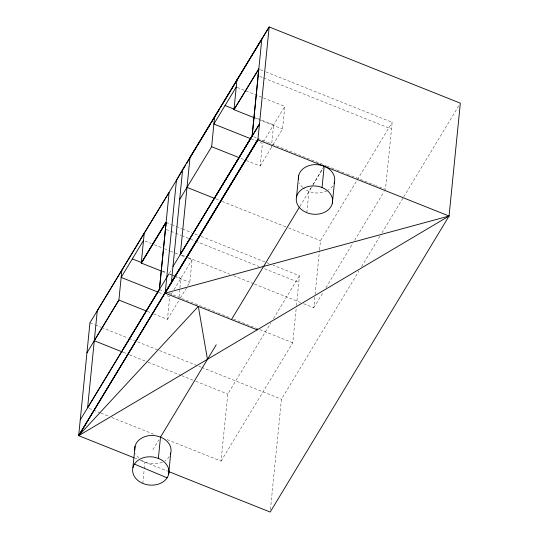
<?xml version="1.0" encoding="UTF-8"?>
<svg xmlns="http://www.w3.org/2000/svg" width="539" height="539" viewBox="0 0 539 539"><rect width="100%" height="100%" fill="white"/><g stroke="black" fill="none" stroke-linecap="round" stroke-linejoin="round"><path stroke-width="0.4" stroke-dasharray="2.69 2.02" d="M142.822 483.409L144.209 469.482M144.29 468.661L144.944 462.112M153.588 313.873L167.447 319.398L169.704 296.76L165.85 295.224M179.029 296.854L179.837 288.769M179.918 287.961L180.888 278.259L176.266 276.413M187.66 285.953L189.809 282.396L192.073 259.758L188.219 258.221M167.205 439.615L221.057 461.128L227.754 394.049L270.773 323.043M246.296 160.507L260.155 166.032L262.419 143.394L251.625 139.096M271.339 147.531L273.596 124.893L255.102 117.522M273.057 144.688L282.524 129.037L284.781 106.399L237.005 87.345M270.443 509.544L281.459 399.19L358.927 270.989M221.057 461.128L292.751 342.784L296.14 308.874M296.47 305.566L299.448 275.705L272.936 265.114M306.832 212.689L308.955 191.392L311.522 187.161M303.646 303.72L313.772 307.762L315.012 295.345M315.093 294.516L319.472 250.628M319.56 249.8L320.469 240.69L356.966 180.437M265.835 71.876L392.163 122.34L385.466 189.418L376.107 185.679M169.347 273.125L171.941 268.84M170.998 294.624L172.285 292.488M174.003 289.645L192.073 259.758M263.275 141.973L284.781 106.399M167.447 319.398L179.918 298.761M180.349 298.054L187.228 286.667M260.155 166.032L272.633 145.402M313.226 184.338L322.625 168.828M299.886 206.397L312.431 185.638M312.869 184.924L323.73 166.949M152.901 449.674L158.803 439.918M357.397 179.723L392.163 122.34M273.381 318.738L299.448 275.705M313.772 307.762L323.333 291.983M325.94 287.685L352.877 243.21M354.615 240.34L384.159 191.567M361.534 266.67L380.251 235.698M381.989 232.814L403.313 197.523M403.751 196.802L459.019 105.334M260.377 69.699L265.053 71.566M259.71 76.403L262.83 77.65M263.605 77.96L391.489 129.043M254.381 117.812L282.524 129.037M253.707 136.785L256.827 138.031M257.602 138.341L266.96 142.08M267.742 142.39L326.21 165.749M326.991 166.059L336.349 169.798M337.124 170.108L346.483 173.848M347.264 174.158L375.333 185.369M240.906 158.358L245.528 160.198M215.883 198.911L221.347 201.094M222.129 201.404L287.685 227.593M288.466 227.903L320.469 240.69M166.106 222.439L170.782 224.305M171.564 224.615L175.465 226.178M176.24 226.488L181.704 228.664M182.478 228.981L191.837 232.72M194.956 233.96L198.076 235.206M201.195 236.453L269.035 263.558M166.214 229.459L170.115 231.015M170.897 231.325L174.791 232.882M175.573 233.192L181.03 235.375M181.811 235.684L195.071 240.98M195.846 241.29L259.01 266.522M264.467 268.705L298.781 282.409M182.128 255.183L187.585 257.359M188.36 257.669L229.648 274.162M233.542 275.719L253.795 283.804M254.57 284.12L300.533 302.473M145.065 241.014L151.23 243.473M154.309 244.706L163.56 248.391M164.328 248.701L169.724 250.851M170.492 251.154L174.346 252.69M175.114 253L180.511 255.149M181.279 255.459L185.133 256.995M162.394 270.888L166.248 272.424M170.102 273.96L172.413 274.877M173.181 275.186L175.492 276.109M162.448 271.488L166.356 273.044M169.482 274.297L171.052 274.917M171.833 275.227L174.178 276.163M174.959 276.473L189.809 282.396M159.409 289.517L164.092 291.383M168.768 293.25L206.976 308.517M207.758 308.827L217.116 312.566M217.897 312.876L230.369 317.862M233.488 319.108L292.751 342.784M158.917 292.455L162.771 293.991M147.423 311.414L152.813 313.563M89.939 322.827L94.628 324.7M95.41 325.01L100.881 327.193M101.662 327.503L128.242 338.101M129.023 338.411L134.494 340.594M137.627 341.841L200.939 367.086M201.721 367.396L281.459 399.19M123.168 352.277L128.632 354.46M129.414 354.77L147.363 361.939M148.144 362.248L180.929 375.346M181.704 375.656L194.977 380.958M195.758 381.268L227.754 394.049M89.157 408.441L100.086 412.807M100.867 413.117L108.669 416.236M111.789 417.482L154.72 434.629M134.811 458.069L137.149 458.999M140.268 460.245L167.508 471.106M169.239 456.526A18.211 14.149 5.7 0 1 164.954 460.764M162.414 462.132A18.211 14.149 5.7 0 1 140.989 459.915M138.786 458.049A18.211 14.149 5.7 0 1 135.72 453.622M332.651 186.043A18.211 14.149 5.7 0 1 328.305 190.092M327.058 190.799A18.211 14.149 5.7 0 1 303.221 187.916M302.689 187.431A18.211 14.149 5.7 0 1 299.516 183.051"/><path stroke-width="0.81" d="M258.579 68.979L258.147 75.783M134.029 457.759L78.674 435.687L89.939 322.827L185.591 165.197M121.888 270.026L118.897 300.041L86.941 352.843M165.439 229.142L165.864 222.344L141.265 263.039L166.106 222.439L159.409 289.517L169.105 192.423L144.257 233.023L141.265 263.039L161.666 271.178M132.938 467.569L135.06 446.272M207.461 359.311L198.318 306.381L78.674 435.687L257.608 139.695L449.061 216.031L78.674 435.687L171.389 282.321L182.654 169.462L269.163 26.95L460.326 103.171L449.061 216.031L270.194 512.05L168.283 471.416M158.365 458.426L160.487 437.129L216.247 344.758M172.958 266.556L259.468 124.044L180.309 254.455L189.998 157.354L261.813 39.057L252.124 136.151L258.814 69.073L233.973 109.673L254.381 117.812M168.619 474.374L170.748 453.077M179.655 199.477L211.645 146.689L214.603 116.66M236.971 79.657L233.973 109.673L258.7 69.026M296.524 197.004L298.653 175.707M322.039 187.532L324.168 166.234M332.347 203.21A18.211 14.149 5.7 0 0 308.14 186.561A18.211 14.149 5.7 0 0 302.817 210.554A18.211 14.149 5.7 0 0 332.347 203.21L334.476 181.912M182.654 169.462L176.448 180.316L165.183 293.176L257.15 329.841M144.257 233.023L97.29 310.72L87.594 407.814L159.288 289.47L123.505 348.666M186.46 163.755L196.91 146.473M197.779 145.031L210.399 124.152M211.275 122.71L212.575 120.554M213.451 119.112L219.541 109.033M220.411 107.591L221.718 105.435M222.587 103.993L226.07 98.233M226.939 96.791L230.86 90.309M231.73 88.874L235.213 83.114M236.082 81.672L237.389 79.509M238.258 78.074L269.163 26.95L257.898 139.81L165.183 293.176L449.061 216.031M143.522 240.401L121.154 277.403L158.143 292.151M236.23 87.035L213.868 124.037L250.857 138.786M141.339 263.072L165.985 222.391M180.309 254.455L252.003 136.104L216.213 195.3M168.916 273.839L80.25 419.921M78.674 435.687L257.898 139.81L171.389 282.321M231.453 319.593L299.455 207.111M225.053 105.536L234.297 109.222M211.605 146.675L239.37 157.745M187.006 187.377L215.101 198.601M132.338 258.902L141.589 262.587M146.655 311.111L118.897 300.041L94.291 340.736L122.387 351.96M134.44 464.119L167.117 477.824M170.29 454.492A18.211 14.149 5.7 0 0 160.865 437.237L156.364 435.889A18.211 14.149 5.7 0 0 134.777 449.957M298.465 179.399A18.211 14.149 5.7 0 1 318.219 164.759A18.211 14.149 5.7 0 1 334.059 183.341M158.735 458.534L154.235 457.187A18.211 14.149 5.7 0 0 133.146 473.714A18.211 14.149 5.7 0 0 162.219 482.439A18.211 14.149 5.7 0 0 158.735 458.534"/></g></svg>
